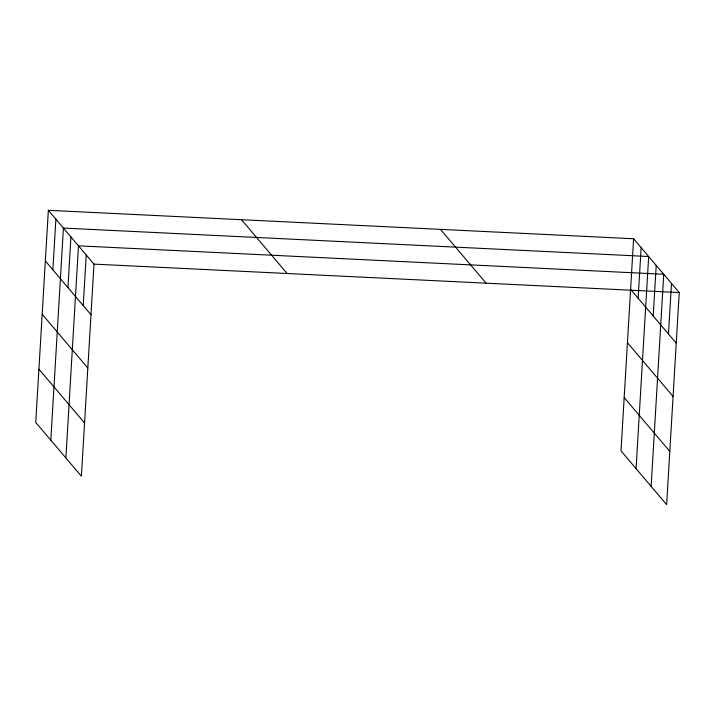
<?xml version="1.0" encoding="UTF-8"?>
<svg xmlns="http://www.w3.org/2000/svg" width="715" height="715" viewBox="0 0 715 715"><rect width="100%" height="100%" fill="white"/><g stroke="black" fill="none" stroke-linecap="round" stroke-linejoin="round"><path stroke-width="1.07" d="M48.352 210.317L35.75 422.44L81.394 476.244L93.996 264.121L48.352 210.317L633.606 238.756L679.25 292.56L666.648 504.683L621.004 450.879L633.606 238.756M52.874 269.805L55.886 219.201M50.81 440.199L63.412 228.076L648.666 256.515L636.064 468.629M67.934 287.564L70.946 236.951M65.878 457.949L78.48 245.835L663.735 274.265L651.133 486.388M83.226 305.591L86.238 254.978M638.129 298.244L641.141 247.631M653.197 316.003L656.2 265.39M668.48 334.021L671.492 283.417M93.996 264.121L679.25 292.56M630.603 289.369L676.247 343.173M627.43 342.664L673.074 396.468M624.168 397.576L669.812 451.38M440.476 229.372L486.12 283.176M241.482 219.702L287.126 273.505M45.349 260.93L90.984 314.734M42.176 314.225L87.82 368.037M38.914 369.146L84.558 422.949"/></g></svg>
